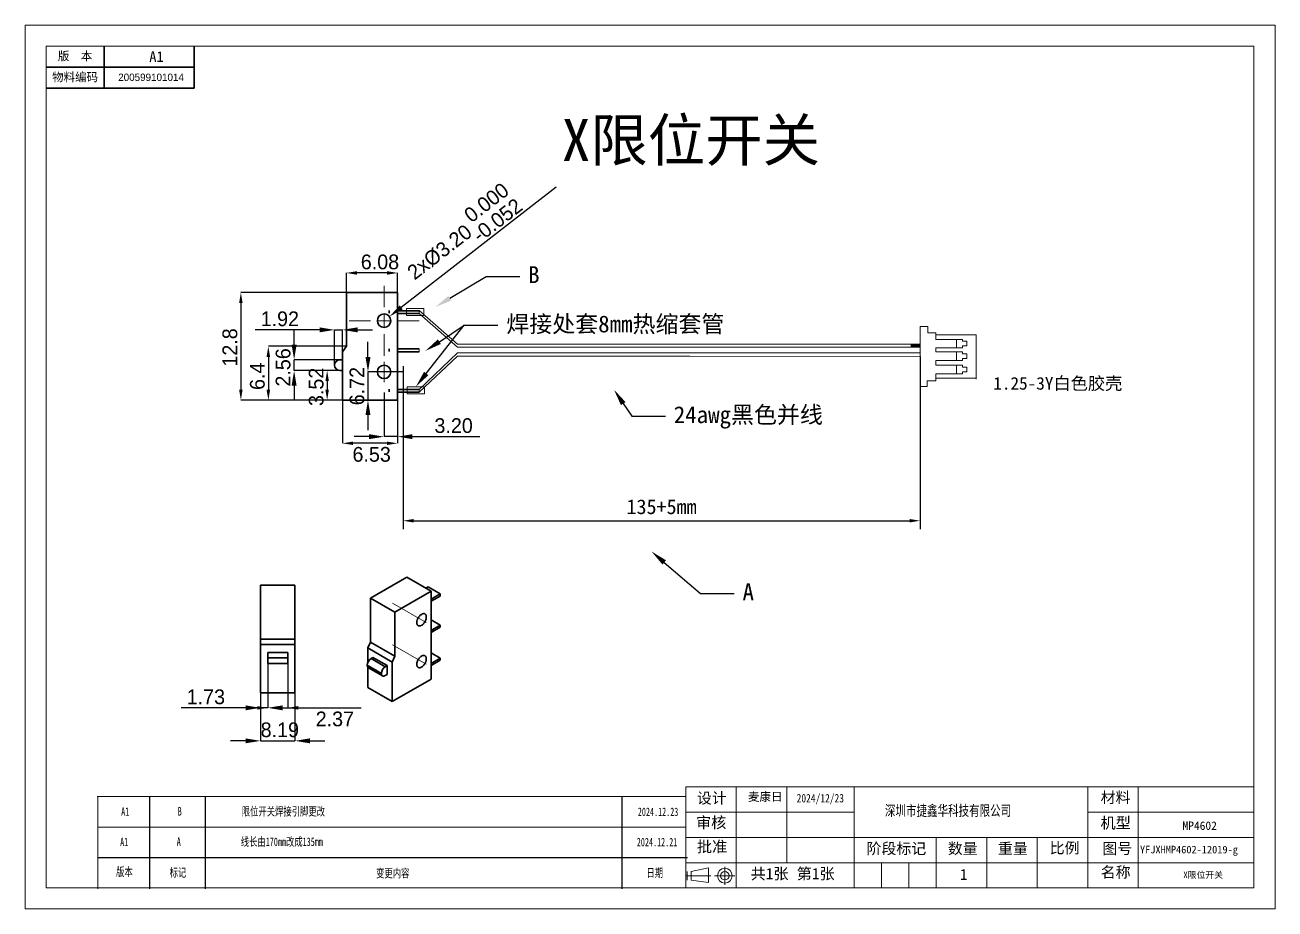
# Model space of a CAD drawing. Header units: millimetres. Extents: x -293 to 5666, y -3485 to 352.
# Drawn here: x 485.4 to 782.4, y -2424.7 to -2214.7 of the extents above; entities that cross this region are included whole.
import ezdxf
from ezdxf import colors
from ezdxf.entities.mleader import LeaderData, LeaderLine
from ezdxf.math import Vec2, Vec3

# ---------------------------------------------------------------- set-up
doc = ezdxf.new("R2010")
doc.units = ezdxf.units.MM
doc.header["$PDSIZE"] = -1
doc.linetypes.add('CENTERX2', pattern=[20.32, 12.7, -2.54, 2.54, -2.54])
doc.linetypes.add('点画线', pattern=[18, 12, -2, 2, -2])
doc.layers.get('0').update_dxf_attribs({"lineweight": 18})
for name, color, linetype, lineweight in [('FORMAT', 7, 'Continuous', 35), ('中心线层', 1, '点画线', 18), ('图框线', 1, 'Continuous', 30), ('地线', 2, 'Continuous', 18), ('尺寸线层', 3, 'Continuous', 18), ('更新', 10, 'Continuous', 18), ('标注层', 4, 'Continuous', 25), ('轮廓实线层', 7, 'Continuous', 35)]:
    doc.layers.add(name, color=color, linetype=linetype, lineweight=lineweight)
doc.styles.add('SLDTEXTSTYLE0', font='')
doc.styles.add('SLDTEXTSTYLE1', font='')
doc.styles.add('SLDTEXTSTYLE3', font='', dxfattribs={"width": 0.827647})
doc.styles.get("Standard").update_dxf_attribs({"font": ''})
doc.styles.get('SLDTEXTSTYLE0').set_extended_font_data('汉仪长仿宋体')
doc.styles.get('SLDTEXTSTYLE1').set_extended_font_data('汉仪长仿宋体')
doc.styles.get('SLDTEXTSTYLE3').set_extended_font_data('汉仪长仿宋体')
doc.styles.get('Standard').set_extended_font_data('FangSong')
doc.dimstyles.new('ISO-25', dxfattribs={"dimtxt": 2.5, "dimasz": 2.5, "dimexe": 1.25, "dimexo": 0.625, "dimtad": 1, "dimtxsty": 'Standard', "dimcen": 2.5, "dimdle": 5, "dimadec": 0, "dimazin": 0, "dimtfac": 1, "dimtmove": 0, "dimatfit": 3, "dimfxl": 1, "dimarcsym": 0})
doc.dimstyles.new('SLDDIMSTYLE1', dxfattribs={"dimtxt": 3.5, "dimasz": 2.5, "dimexe": 0, "dimexo": 0.0625, "dimgap": 0.875, "dimtad": 2, "dimlfac": 0.5, "dimrnd": 1e-09, "dimzin": 12, "dimdsep": 46, "dimtxsty": 'SLDTEXTSTYLE1', "dimsah": 1, "dimcen": 0.09, "dimadec": 0, "dimazin": 3, "dimtfac": 1, "dimtofl": 0, "dimtmove": 0, "dimatfit": 3, "dimfxl": 1, "dimfrac": 2, "dimtolj": 1, "dimtzin": 12, "dimarcsym": 0})
doc.dimstyles.new('SLDDIMSTYLE2', dxfattribs={"dimtxt": 3.5, "dimasz": 3.556, "dimexe": 0, "dimexo": 0.0625, "dimgap": 0.875, "dimtad": 1, "dimrnd": 1e-09, "dimzin": 4, "dimdsep": 46, "dimtxsty": 'SLDTEXTSTYLE0', "dimsah": 1, "dimcen": 0.09, "dimadec": 0, "dimazin": 1, "dimtfac": 1, "dimtmove": 0, "dimatfit": 0, "dimfxl": 1, "dimfrac": 2, "dimtolj": 1, "dimtzin": 12, "dimarcsym": 0})
doc.dimstyles.new('SLDDIMSTYLE3', dxfattribs={"dimtxt": 3.5, "dimasz": 3.556, "dimexe": 0, "dimexo": 0.0625, "dimgap": 0.875, "dimtad": 1, "dimrnd": 1e-09, "dimzin": 4, "dimdsep": 46, "dimtxsty": 'SLDTEXTSTYLE0', "dimsah": 1, "dimcen": 0.09, "dimadec": 0, "dimazin": 1, "dimtol": 1, "dimtm": 0.052, "dimtfac": 1, "dimtdec": 3, "dimtofl": 0, "dimtmove": 0, "dimatfit": 3, "dimfxl": 1, "dimfrac": 2, "dimtolj": 1, "dimtzin": 0, "dimarcsym": 0})

# ---------------------------------------------------------------- blocks, each defined once
blk = doc.blocks.new('*D1208')
at = {"layer": 'Defpoints', "color": 0, "transparency": 16777216}
for p in [(575.28, -2295.7), (698.11, -2293.45), (698.11, -2332.45)]:
    blk.add_point(p, dxfattribs=at)
at = {"layer": '更新', "color": 0, "lineweight": -2, "transparency": 16777216}
for p, q in [((575.28, -2295.7), (575.28, -2334.45)), ((698.11, -2293.45), (698.11, -2334.45)), ((577.78, -2332.45), (695.61, -2332.45))]:
    blk.add_line(p, q, dxfattribs=at)
at = {"layer": '更新', "color": 0, "transparency": 16777216}
for points in [[(577.78, -2332.04), (577.78, -2332.87), (575.28, -2332.45)], [(695.61, -2332.87), (695.61, -2332.04), (698.11, -2332.45)]]:
    blk.add_solid(points, dxfattribs=at)
at = {"layer": '更新', "color": 0, "transparency": 16777216, "insert": (636.69, -2329.16), "char_height": 3.5, "attachment_point": 5}
blk.add_mtext('\\A1;135+5mm', dxfattribs=at)
blk = doc.blocks.new('*D1209')
at = {"layer": 'Defpoints', "color": 0, "transparency": 16777216}
for p in [(541.4, -2373.38), (549.59, -2373.38), (549.59, -2384.74)]:
    blk.add_point(p, dxfattribs=at)
at = {"layer": 'FORMAT', "color": 0, "lineweight": -2, "transparency": 16777216}
for p, q in [((541.4, -2373.44), (541.4, -2384.74)), ((549.59, -2373.44), (549.59, -2384.74)), ((537.84, -2384.74), (534.28, -2384.74)), ((541.4, -2384.74), (549.59, -2384.74)), ((553.14, -2384.74), (556.7, -2384.74))]:
    blk.add_line(p, q, dxfattribs=at)
at = {"layer": 'FORMAT', "color": 0, "transparency": 16777216}
for points in [[(537.84, -2385.33), (537.84, -2384.15), (541.4, -2384.74)], [(553.14, -2384.15), (553.14, -2385.33), (549.59, -2384.74)]]:
    blk.add_solid(points, dxfattribs=at)
at = {"layer": 'FORMAT', "color": 0, "transparency": 16777216, "insert": (545.99, -2380.36), "char_height": 3.5, "attachment_point": 2, "style": 'SLDTEXTSTYLE0'}
blk.add_mtext('\\A1;8.19', dxfattribs=at)
blk = doc.blocks.new('*D1210')
at = {"layer": 'Defpoints', "color": 0, "transparency": 16777216}
for p in [(543.12, -2366.34), (547.86, -2366.34), (543.12, -2376.9)]:
    blk.add_point(p, dxfattribs=at)
at = {"layer": 'FORMAT', "color": 0, "lineweight": -2, "transparency": 16777216}
for p, q in [((543.12, -2366.4), (543.12, -2376.9)), ((547.86, -2366.4), (547.86, -2376.9)), ((540.62, -2376.9), (538.12, -2376.9)), ((550.36, -2376.9), (565.28, -2376.9))]:
    blk.add_line(p, q, dxfattribs=at)
at = {"layer": 'FORMAT', "color": 0, "transparency": 16777216}
for points in [[(540.62, -2377.32), (540.62, -2376.48), (543.12, -2376.9)], [(550.36, -2376.48), (550.36, -2377.32), (547.86, -2376.9)]]:
    blk.add_solid(points, dxfattribs=at)
at = {"layer": 'FORMAT', "color": 0, "transparency": 16777216, "insert": (559.07, -2377.78), "char_height": 3.5, "attachment_point": 2, "style": 'SLDTEXTSTYLE1'}
blk.add_mtext('\\A1;2.37', dxfattribs=at)
blk = doc.blocks.new('*D1211')
at = {"layer": 'Defpoints', "color": 0, "transparency": 16777216}
for p in [(543.12, -2366.34), (541.4, -2373.38), (541.4, -2376.9)]:
    blk.add_point(p, dxfattribs=at)
at = {"layer": 'FORMAT', "color": 0, "lineweight": -2, "transparency": 16777216}
for p, q in [((543.12, -2366.4), (543.12, -2376.9)), ((541.4, -2373.44), (541.4, -2376.9)), ((537.84, -2376.9), (522.53, -2376.9)), ((543.12, -2376.9), (541.4, -2376.9)), ((546.68, -2376.9), (550.24, -2376.9))]:
    blk.add_line(p, q, dxfattribs=at)
at = {"layer": 'FORMAT', "color": 0, "transparency": 16777216}
for points in [[(537.84, -2377.49), (537.84, -2376.31), (541.4, -2376.9)], [(546.68, -2376.31), (546.68, -2377.49), (543.12, -2376.9)]]:
    blk.add_solid(points, dxfattribs=at)
at = {"layer": 'FORMAT', "color": 0, "transparency": 16777216, "insert": (528.41, -2372.53), "char_height": 3.5, "attachment_point": 2, "style": 'SLDTEXTSTYLE0'}
blk.add_mtext('\\A1;1.73', dxfattribs=at)
blk = doc.blocks.new('*D1212')
at = {"layer": 'Defpoints', "color": 0, "transparency": 16777216}
for p in [(573.96, -2278.22), (536.73, -2303.82), (573.96, -2303.82)]:
    blk.add_point(p, dxfattribs=at)
at = {"layer": 'FORMAT', "color": 0, "lineweight": -2, "transparency": 16777216}
for p, q in [((573.89, -2278.22), (536.73, -2278.22)), ((536.73, -2280.72), (536.73, -2301.32)), ((573.89, -2303.82), (536.73, -2303.82))]:
    blk.add_line(p, q, dxfattribs=at)
at = {"layer": 'FORMAT', "color": 0, "transparency": 16777216}
for points in [[(537.15, -2280.72), (536.32, -2280.72), (536.73, -2278.22)], [(536.32, -2301.32), (537.15, -2301.32), (536.73, -2303.82)]]:
    blk.add_solid(points, dxfattribs=at)
at = {"layer": 'FORMAT', "color": 0, "transparency": 16777216, "insert": (532.36, -2291.29), "char_height": 3.5, "attachment_point": 2, "rotation": 90, "style": 'SLDTEXTSTYLE1'}
blk.add_mtext('\\A1;12.8', dxfattribs=at)
blk = doc.blocks.new('*D1213')
at = {"layer": 'Defpoints', "color": 0, "transparency": 16777216}
for p in [(575.56, -2297.1), (566.93, -2303.82), (573.96, -2303.82)]:
    blk.add_point(p, dxfattribs=at)
at = {"layer": 'FORMAT', "color": 0, "lineweight": -2, "transparency": 16777216}
for p, q in [((566.93, -2293.54), (566.93, -2289.98)), ((575.49, -2297.1), (566.93, -2297.1)), ((566.93, -2297.1), (566.93, -2303.82)), ((573.89, -2303.82), (566.93, -2303.82)), ((566.93, -2307.37), (566.93, -2310.93))]:
    blk.add_line(p, q, dxfattribs=at)
at = {"layer": 'FORMAT', "color": 0, "transparency": 16777216}
for points in [[(566.34, -2293.54), (567.53, -2293.54), (566.93, -2297.1)], [(567.53, -2307.37), (566.34, -2307.37), (566.93, -2303.82)]]:
    blk.add_solid(points, dxfattribs=at)
at = {"layer": 'FORMAT', "color": 0, "transparency": 16777216, "insert": (562.56, -2300.47), "char_height": 3.5, "attachment_point": 2, "rotation": 90, "style": 'SLDTEXTSTYLE0'}
blk.add_mtext('\\A1;6.72', dxfattribs=at)
blk = doc.blocks.new('*D1214')
at = {"layer": 'Defpoints', "color": 0, "transparency": 16777216}
for p in [(560.9, -2303.82), (573.96, -2303.82), (560.9, -2314.06)]:
    blk.add_point(p, dxfattribs=at)
at = {"layer": 'FORMAT', "color": 0, "lineweight": -2, "transparency": 16777216}
for p, q in [((560.9, -2303.88), (560.9, -2314.06)), ((573.96, -2303.88), (573.96, -2314.06)), ((571.46, -2314.06), (563.4, -2314.06))]:
    blk.add_line(p, q, dxfattribs=at)
at = {"layer": 'FORMAT', "color": 0, "transparency": 16777216}
for points in [[(563.4, -2313.64), (563.4, -2314.47), (560.9, -2314.06)], [(571.46, -2314.47), (571.46, -2313.64), (573.96, -2314.06)]]:
    blk.add_solid(points, dxfattribs=at)
at = {"layer": 'FORMAT', "color": 0, "transparency": 16777216, "insert": (567.81, -2314.93), "char_height": 3.5, "attachment_point": 2, "style": 'SLDTEXTSTYLE1'}
blk.add_mtext('\\A1;6.53', dxfattribs=at)
blk = doc.blocks.new('*D1215')
at = {"layer": 'Defpoints', "color": 0, "transparency": 16777216}
for p in [(570.76, -2301.9), (573.96, -2303.82), (570.76, -2312.48)]:
    blk.add_point(p, dxfattribs=at)
at = {"layer": 'FORMAT', "color": 0, "lineweight": -2, "transparency": 16777216}
for p, q in [((570.76, -2301.96), (570.76, -2312.48)), ((573.96, -2303.88), (573.96, -2312.48)), ((567.2, -2312.48), (563.64, -2312.48)), ((573.96, -2312.48), (570.76, -2312.48)), ((577.51, -2312.48), (593.49, -2312.48))]:
    blk.add_line(p, q, dxfattribs=at)
at = {"layer": 'FORMAT', "color": 0, "transparency": 16777216}
for points in [[(567.2, -2313.07), (567.2, -2311.89), (570.76, -2312.48)], [(577.51, -2311.89), (577.51, -2313.07), (573.96, -2312.48)]]:
    blk.add_solid(points, dxfattribs=at)
at = {"layer": 'FORMAT', "color": 0, "transparency": 16777216, "insert": (587.28, -2308.1), "char_height": 3.5, "attachment_point": 2, "style": 'SLDTEXTSTYLE0'}
blk.add_mtext('\\A1;3.20', dxfattribs=at)
blk = doc.blocks.new('*D1216')
at = {"layer": 'Defpoints', "color": 0, "transparency": 16777216}
for p in [(560.9, -2287.11), (560.9, -2292.3), (558.98, -2295.5)]:
    blk.add_point(p, dxfattribs=at)
at = {"layer": 'FORMAT', "color": 0, "lineweight": -2, "transparency": 16777216}
for p, q in [((555.42, -2287.11), (540.12, -2287.11)), ((558.98, -2295.43), (558.98, -2287.11)), ((558.98, -2287.11), (560.9, -2287.11)), ((560.9, -2292.23), (560.9, -2287.11)), ((564.46, -2287.11), (568.01, -2287.11))]:
    blk.add_line(p, q, dxfattribs=at)
at = {"layer": 'FORMAT', "color": 0, "transparency": 16777216}
for points in [[(555.42, -2287.7), (555.42, -2286.51), (558.98, -2287.11)], [(564.46, -2286.51), (564.46, -2287.7), (560.9, -2287.11)]]:
    blk.add_solid(points, dxfattribs=at)
at = {"layer": 'FORMAT', "color": 0, "transparency": 16777216, "insert": (545.99, -2282.73), "char_height": 3.5, "attachment_point": 2, "style": 'SLDTEXTSTYLE0'}
blk.add_mtext('\\A1;1.92', dxfattribs=at)
blk = doc.blocks.new('*D1217')
at = {"layer": 'Defpoints', "color": 0, "transparency": 16777216}
for p in [(561.8, -2273.59), (561.8, -2278.22), (573.96, -2278.22)]:
    blk.add_point(p, dxfattribs=at)
at = {"layer": 'FORMAT', "color": 0, "lineweight": -2, "transparency": 16777216}
for p, q in [((561.8, -2278.15), (561.8, -2273.59)), ((571.46, -2273.59), (564.3, -2273.59)), ((573.96, -2278.15), (573.96, -2273.59))]:
    blk.add_line(p, q, dxfattribs=at)
at = {"layer": 'FORMAT', "color": 0, "transparency": 16777216}
for points in [[(564.3, -2273.17), (564.3, -2274.01), (561.8, -2273.59)], [(571.46, -2274.01), (571.46, -2273.17), (573.96, -2273.59)]]:
    blk.add_solid(points, dxfattribs=at)
at = {"layer": 'FORMAT', "color": 0, "transparency": 16777216, "insert": (569.78, -2269.21), "char_height": 3.5, "attachment_point": 2, "style": 'SLDTEXTSTYLE1'}
blk.add_mtext('\\A1;6.08', dxfattribs=at)
blk = doc.blocks.new('*D1218')
at = {"layer": 'Defpoints', "color": 0, "transparency": 16777216}
for p in [(569.49, -2285.92), (572.02, -2283.95)]:
    blk.add_point(p, dxfattribs=at)
at = {"layer": 'FORMAT', "color": 0, "lineweight": -2, "transparency": 16777216}
for p, q in [((611.67, -2253.21), (574.83, -2281.78)), ((570.67, -2284.94), (570.85, -2284.94)), ((570.76, -2285.03), (570.76, -2284.85))]:
    blk.add_line(p, q, dxfattribs=at)
at = {"layer": 'FORMAT', "color": 0, "transparency": 16777216}
blk.add_solid([(574.47, -2281.31), (575.19, -2282.24), (572.02, -2283.95)], dxfattribs=at)
at = {"layer": 'FORMAT', "color": 0, "transparency": 16777216, "insert": (574.36, -2270.7), "char_height": 3.5, "attachment_point": 1, "rotation": 37.7936, "style": 'SLDTEXTSTYLE0'}
blk.add_mtext('\\A1;2x%%c3.20\\S 0.000^ -0.052;', dxfattribs=at)
blk = doc.blocks.new('*D1219')
at = {"layer": 'Defpoints', "color": 0, "transparency": 16777216}
for p in [(549.38, -2294.22), (560.26, -2294.22), (560.26, -2296.78)]:
    blk.add_point(p, dxfattribs=at)
at = {"layer": 'FORMAT', "color": 0, "lineweight": -2, "transparency": 16777216}
for p, q in [((549.38, -2290.66), (549.38, -2287.1)), ((560.2, -2294.22), (549.38, -2294.22)), ((549.38, -2296.78), (549.38, -2294.22)), ((560.2, -2296.78), (549.38, -2296.78)), ((549.38, -2300.33), (549.38, -2303.89))]:
    blk.add_line(p, q, dxfattribs=at)
at = {"layer": 'FORMAT', "color": 0, "transparency": 16777216}
for points in [[(548.79, -2290.66), (549.97, -2290.66), (549.38, -2294.22)], [(549.97, -2300.33), (548.79, -2300.33), (549.38, -2296.78)]]:
    blk.add_solid(points, dxfattribs=at)
at = {"layer": 'FORMAT', "color": 0, "transparency": 16777216, "insert": (545, -2296.03), "char_height": 3.5, "attachment_point": 2, "rotation": 90, "style": 'SLDTEXTSTYLE0'}
blk.add_mtext('\\A1;2.56', dxfattribs=at)
blk = doc.blocks.new('*D1220')
at = {"layer": 'Defpoints', "color": 0, "transparency": 16777216}
for p in [(560.26, -2296.78), (557.23, -2303.82), (560.9, -2303.82)]:
    blk.add_point(p, dxfattribs=at)
at = {"layer": 'FORMAT', "color": 0, "lineweight": -2, "transparency": 16777216}
for p, q in [((560.2, -2296.78), (557.23, -2296.78)), ((557.23, -2299.28), (557.23, -2301.32)), ((560.84, -2303.82), (557.23, -2303.82))]:
    blk.add_line(p, q, dxfattribs=at)
at = {"layer": 'FORMAT', "color": 0, "transparency": 16777216}
for points in [[(557.65, -2299.28), (556.82, -2299.28), (557.23, -2296.78)], [(556.82, -2301.32), (557.65, -2301.32), (557.23, -2303.82)]]:
    blk.add_solid(points, dxfattribs=at)
at = {"layer": 'FORMAT', "color": 0, "transparency": 16777216, "insert": (552.86, -2300.65), "char_height": 3.5, "attachment_point": 2, "rotation": 90, "style": 'SLDTEXTSTYLE1'}
blk.add_mtext('\\A1;3.52', dxfattribs=at)
blk = doc.blocks.new('*D1221')
at = {"layer": 'Defpoints', "color": 0, "transparency": 16777216}
for p in [(561.8, -2291.02), (543.26, -2303.82), (560.9, -2303.82)]:
    blk.add_point(p, dxfattribs=at)
at = {"layer": 'FORMAT', "color": 0, "lineweight": -2, "transparency": 16777216}
for p, q in [((561.73, -2291.02), (543.26, -2291.02)), ((543.26, -2293.52), (543.26, -2301.32)), ((560.84, -2303.82), (543.26, -2303.82))]:
    blk.add_line(p, q, dxfattribs=at)
at = {"layer": 'FORMAT', "color": 0, "transparency": 16777216}
for points in [[(543.68, -2293.52), (542.84, -2293.52), (543.26, -2291.02)], [(542.84, -2301.32), (543.68, -2301.32), (543.26, -2303.82)]]:
    blk.add_solid(points, dxfattribs=at)
at = {"layer": 'FORMAT', "color": 0, "transparency": 16777216, "insert": (538.89, -2298.13), "char_height": 3.5, "attachment_point": 2, "rotation": 90, "style": 'SLDTEXTSTYLE1'}
blk.add_mtext('\\A1;6.4', dxfattribs=at)
blk = doc.blocks.new('SW_CENTERMARKSYMBOL_0')
at = {"layer": '中心线层', "color": 0}
for p, q in [((0, 5), (0, 13)), ((-5, 0), (-13, 0)), ((0, 0), (-2.5, 0)), ((0, 0), (0, 2.5)), ((0, 0), (0, -2.5)), ((0, 0), (2.5, 0)), ((5, 0), (13, 0)), ((0, -5), (0, -13))]:
    blk.add_line(p, q, dxfattribs=at)
blk = doc.blocks.new('SW_CENTERMARKSYMBOL_1')
at = {"layer": '中心线层', "color": 0}
for p, q in [((-2.5, 0), (-3.75, 0)), ((0, 0), (-2.5, 0)), ((0, 2.5), (0, 3.75)), ((0, 0), (0, 2.5)), ((0, 0), (0, -2.5)), ((0, 0), (2.5, 0)), ((2.5, 0), (3.75, 0)), ((0, -2.5), (0, -3.75))]:
    blk.add_line(p, q, dxfattribs=at)

msp = doc.modelspace()

# ---------------------------------------------------------------- hatches: boundary and pattern name
at = {"lineweight": 15}
msp.add_hatch(color=256, dxfattribs=at).paths.add_polyline_path([(698.1483, -2291.2142), (698.1365, -2290.4806), (695.8709, -2290.4806), (695.8826, -2291.2142)])

# ---------------------------------------------------------------- linework, layer by layer
at = {"color": 7, "linetype": 'Continuous', "lineweight": 35}
for p, q in [((561.7969, -2291.0152), (561.7969, -2278.2152)), ((561.7969, -2278.2152), (573.9569, -2278.2152)), ((573.9569, -2278.2152), (573.9569, -2303.8152)), ((571.9488, -2282.4972), (571.9488, -2283.1372)), ((579.0769, -2282.5672), (573.9569, -2282.5672)), ((579.0769, -2283.2072), (573.9569, -2283.2072)), ((560.9009, -2292.2952), (561.7969, -2291.0152)), ((560.9009, -2303.8152), (560.9009, -2292.2952)), ((571.9488, -2291.5852), (571.9488, -2292.2252)), ((579.0769, -2291.6552), (573.9569, -2291.6552)), ((579.0769, -2292.2952), (573.9569, -2292.2952)), ((560.2609, -2294.2152), (560.9009, -2294.2152)), ((560.2609, -2296.7752), (560.9009, -2296.7752)), ((571.9488, -2301.1852), (571.9488, -2301.8252)), ((579.0769, -2301.2552), (573.9569, -2301.2552)), ((573.9569, -2303.8152), (560.9009, -2303.8152)), ((579.0769, -2301.8952), (573.9569, -2301.8952)), ((567.5313, -2350.8114), (576.1298, -2345.8477)), ((576.1298, -2345.8477), (581.9224, -2349.1917)), ((541.3966, -2347.7755), (549.5886, -2347.7755)), ((541.3966, -2360.5755), (541.3966, -2347.7755)), ((549.5886, -2360.5755), (549.5886, -2347.7755)), ((573.324, -2354.1554), (581.9224, -2349.1917)), ((581.1983, -2348.1472), (580.6557, -2348.4605)), ((581.1983, -2348.1472), (584.0946, -2349.8192)), ((581.9224, -2349.1917), (581.9224, -2370.0951)), ((567.5313, -2361.2631), (567.5313, -2350.8114)), ((567.5313, -2350.8114), (573.324, -2354.1554)), ((584.0946, -2349.8192), (581.9224, -2351.0732)), ((584.0946, -2350.3418), (581.9224, -2351.5958)), ((584.0946, -2349.8192), (584.0946, -2350.3418)), ((573.324, -2364.6071), (573.324, -2354.1554)), ((581.9224, -2355.986), (584.0946, -2357.24)), ((584.0946, -2357.24), (581.9224, -2358.494)), ((584.0946, -2357.7626), (581.9224, -2359.0166)), ((584.0946, -2357.24), (584.0946, -2357.7626)), ((541.3966, -2361.8555), (541.3966, -2360.5755)), ((541.3966, -2360.5755), (549.5886, -2360.5755)), ((549.5886, -2361.8555), (549.5886, -2360.5755)), ((541.3966, -2361.8555), (549.5886, -2361.8555)), ((541.3966, -2373.3755), (541.3966, -2361.8555)), ((543.1246, -2365.0555), (543.1246, -2363.7755)), ((543.1246, -2363.7755), (547.8606, -2363.7755)), ((547.8606, -2363.7755), (547.8606, -2365.0555)), ((549.5886, -2373.3755), (549.5886, -2361.8555)), ((566.8978, -2362.6741), (567.5313, -2361.2631)), ((566.8978, -2362.6741), (572.6904, -2366.0181)), ((566.8978, -2366.1472), (566.8978, -2362.6741)), ((567.5313, -2361.2631), (573.324, -2364.6071)), ((581.9224, -2363.8248), (584.0946, -2365.0788)), ((543.1246, -2365.0555), (547.8606, -2365.0555)), ((543.1246, -2366.3355), (543.1246, -2365.0555)), ((547.8606, -2366.3355), (543.1246, -2366.3355)), ((547.8606, -2365.0555), (547.8606, -2366.3355)), ((566.762, -2366.7761), (570.1109, -2368.7094)), ((567.6671, -2365.2084), (568.1197, -2364.9472)), ((567.6671, -2365.2084), (571.016, -2367.1417)), ((571.4685, -2366.8805), (568.1197, -2364.9472)), ((571.016, -2367.1417), (571.4685, -2366.8805)), ((571.4685, -2368.9708), (571.4685, -2366.8805)), ((572.6904, -2366.0181), (573.324, -2364.6071)), ((572.6904, -2375.4246), (572.6904, -2366.0181)), ((584.0946, -2365.0788), (581.9224, -2366.3328)), ((584.0946, -2365.6013), (581.9224, -2366.8553)), ((584.0946, -2365.0788), (584.0946, -2365.6013)), ((566.8978, -2372.0806), (566.8978, -2367.2483)), ((567.0272, -2367.3622), (570.376, -2369.2954)), ((571.016, -2369.232), (571.4685, -2368.9708)), ((566.8978, -2372.0806), (572.6904, -2375.4246)), ((581.9224, -2370.0951), (572.6904, -2375.4246)), ((541.3966, -2373.3755), (549.5886, -2373.3755))]:
    msp.add_line(p, q, dxfattribs=at)
for p, q in [((698.1577, -2286.3425), (699.925, -2286.3425)), ((698.1577, -2286.3425), (698.1577, -2297.365)), ((699.925, -2286.3425), (699.925, -2287.7849)), ((699.925, -2287.7849), (701.8299, -2287.7849)), ((701.8299, -2289.3665), (701.8299, -2287.7849)), ((701.8299, -2288.3248), (711.4176, -2288.3248)), ((701.8299, -2289.3665), (708.1691, -2289.3665)), ((706.7551, -2289.3665), (706.7551, -2291.3852)), ((708.1691, -2289.3665), (708.1691, -2289.8324)), ((708.1691, -2289.8324), (709.2102, -2289.8324)), ((709.2102, -2289.8324), (709.2102, -2290.9194)), ((701.8299, -2292.331), (701.8299, -2291.3852)), ((701.8299, -2291.3852), (708.1691, -2291.3852)), ((701.8299, -2292.331), (708.1691, -2292.331)), ((706.7551, -2292.331), (706.7551, -2294.3497)), ((708.1691, -2291.3852), (708.1691, -2290.9194)), ((708.1691, -2290.9194), (709.2102, -2290.9194)), ((708.1691, -2292.331), (708.1691, -2292.7968)), ((708.1691, -2292.7968), (709.2102, -2292.7968)), ((709.2102, -2292.7968), (709.2102, -2293.8838)), ((701.8249, -2295.5156), (708.1641, -2295.5156)), ((701.8299, -2295.5156), (701.8299, -2294.3497)), ((701.8299, -2294.3497), (708.1691, -2294.3497)), ((701.8299, -2295.3827), (701.8299, -2295.5156)), ((706.7501, -2295.5156), (706.7501, -2297.5344)), ((708.1641, -2295.5156), (708.1641, -2295.9815)), ((708.1691, -2294.3497), (708.1691, -2293.8838)), ((708.1691, -2293.8838), (709.2102, -2293.8838)), ((701.8249, -2297.5344), (708.1641, -2297.5344)), ((701.8299, -2298.5543), (711.4176, -2298.5543)), ((708.1641, -2295.9815), (709.2052, -2295.9815)), ((708.1641, -2297.5344), (708.1641, -2297.0685)), ((708.1641, -2297.0685), (709.2052, -2297.0685)), ((502.6249, -2397.9701), (642.3809, -2397.9701)), ((502.7251, -2397.9701), (502.7251, -2419.8895)), ((502.7251, -2405.266), (642.4811, -2405.266)), ((502.7251, -2412.5509), (642.4353, -2412.5509))]:
    msp.add_line(p, q)
at = {"lineweight": 0}
msp.add_line((698.1577, -2288.904), (698.1577, -2297.2026), dxfattribs=at)
at = {"lineweight": -3}
for p, q in [((515.1143, -2419.8895), (515.1143, -2397.9701)), ((528.2831, -2397.9701), (528.2831, -2419.8895)), ((627.2115, -2397.9701), (627.2115, -2419.8895))]:
    msp.add_line(p, q, dxfattribs=at)
at = {"lineweight": -2}
msp.add_line((642.8828, -2412.5509), (502.7251, -2412.5509), dxfattribs=at)
for points in [[(711.4176, -2288.3248), (711.4176, -2298.7955)], [(701.8249, -2297.5344), (701.8249, -2299.2135)], [(709.2052, -2295.9815), (709.2052, -2297.0685)], [(698.1577, -2300.5849), (699.8121, -2300.5849), (699.8121, -2299.2135)], [(701.8249, -2299.2135), (699.8121, -2299.2135)]]:
    msp.add_lwpolyline(points)
at = {"color": 7, "linetype": 'Continuous', "lineweight": 35, "flags": 128}
for points in [[(579.6596, -2357.2915), (579.7543, -2357.2323), (579.8483, -2357.1643), (579.941, -2357.0881), (580.0317, -2357.0041), (580.1198, -2356.9129), (580.2047, -2356.8153), (580.2857, -2356.7118), (580.3624, -2356.6033), (580.4341, -2356.4903), (580.5004, -2356.3739), (580.5608, -2356.2547), (580.6149, -2356.1337), (580.6623, -2356.0115), (580.7026, -2355.8893), (580.7356, -2355.7676), (580.7611, -2355.6475), (580.7789, -2355.5298), (580.7888, -2355.4153), (580.7908, -2355.3047), (580.7848, -2355.199), (580.771, -2355.0987), (580.7493, -2355.0047), (580.7201, -2354.9175), (580.6833, -2354.8378), (580.6394, -2354.7662), (580.5887, -2354.7031), (580.5314, -2354.6491), (580.468, -2354.6043), (580.3989, -2354.5693), (580.3246, -2354.5442), (580.2457, -2354.5292), (580.1627, -2354.5245), (580.0761, -2354.5299), (579.9866, -2354.5456), (579.8949, -2354.5714), (579.8014, -2354.607), (579.707, -2354.6524), (579.6123, -2354.7071), (579.5178, -2354.7708), (579.4244, -2354.8429), (579.3326, -2354.9231), (579.2432, -2355.0108), (579.1566, -2355.1053), (579.0736, -2355.2059), (578.9946, -2355.312), (578.9204, -2355.4228), (578.8513, -2355.5376), (578.7879, -2355.6555), (578.7306, -2355.7758), (578.6798, -2355.8975), (578.6359, -2356.0198), (578.5992, -2356.1418), (578.5699, -2356.2628), (578.5483, -2356.3818), (578.5345, -2356.4981), (578.5285, -2356.6107), (578.5305, -2356.7189), (578.5404, -2356.822), (578.5582, -2356.9193), (578.5836, -2357.01), (578.6167, -2357.0934), (578.657, -2357.1692), (578.7044, -2357.2366), (578.7585, -2357.2952), (578.8189, -2357.3446), (578.8852, -2357.3845), (578.9569, -2357.4146), (579.0336, -2357.4347), (579.1146, -2357.4446), (579.1995, -2357.4442), (579.2876, -2357.4337), (579.3783, -2357.4129), (579.471, -2357.3822), (579.565, -2357.3416), (579.6596, -2357.2915)], [(579.6596, -2367.2207), (579.7543, -2367.1614), (579.8483, -2367.0935), (579.941, -2367.0172), (580.0317, -2366.9332), (580.1198, -2366.8421), (580.2047, -2366.7444), (580.2857, -2366.641), (580.3624, -2366.5324), (580.4341, -2366.4195), (580.5004, -2366.303), (580.5608, -2366.1839), (580.6149, -2366.0628), (580.6623, -2365.9407), (580.7026, -2365.8184), (580.7356, -2365.6968), (580.7611, -2365.5767), (580.7789, -2365.4589), (580.7888, -2365.3444), (580.7908, -2365.2339), (580.7848, -2365.1281), (580.771, -2365.0278), (580.7493, -2364.9338), (580.7201, -2364.8466), (580.6833, -2364.767), (580.6394, -2364.6953), (580.5887, -2364.6323), (580.5314, -2364.5782), (580.468, -2364.5335), (580.3989, -2364.4985), (580.3246, -2364.4734), (580.2457, -2364.4584), (580.1627, -2364.4536), (580.0761, -2364.4591), (579.9866, -2364.4747), (579.8949, -2364.5005), (579.8014, -2364.5362), (579.707, -2364.5815), (579.6123, -2364.6362), (579.5178, -2364.6999), (579.4244, -2364.7721), (579.3326, -2364.8523), (579.2432, -2364.9399), (579.1566, -2365.0344), (579.0736, -2365.135), (578.9946, -2365.2412), (578.9204, -2365.352), (578.8513, -2365.4668), (578.7879, -2365.5847), (578.7306, -2365.7049), (578.6798, -2365.8266), (578.6359, -2365.9489), (578.5992, -2366.071), (578.5699, -2366.1919), (578.5483, -2366.311), (578.5345, -2366.4272), (578.5285, -2366.5398), (578.5305, -2366.6481), (578.5404, -2366.7512), (578.5582, -2366.8484), (578.5836, -2366.9391), (578.6167, -2367.0226), (578.657, -2367.0983), (578.7044, -2367.1657), (578.7585, -2367.2243), (578.8189, -2367.2738), (578.8852, -2367.3137), (578.9569, -2367.3438), (579.0336, -2367.3638), (579.1146, -2367.3737), (579.1995, -2367.3734), (579.2876, -2367.3628), (579.3783, -2367.3421), (579.471, -2367.3113), (579.565, -2367.2707), (579.6596, -2367.2207)]]:
    msp.add_lwpolyline(points, dxfattribs=at)
at = {"color": 7, "linetype": 'Continuous', "lineweight": 35}
for centre in [(570.7569, -2284.9352), (570.7569, -2297.0952)]:
    msp.add_circle(centre, 1.6, dxfattribs=at)
for centre, radius, start, end in [((560.2609, -2295.4952), 1.28, 90, 180), ((560.2609, -2295.4952), 1.28, 180, 270), ((567.3954, -2366.8426), 0.6369, 174.012351, 234.675468), ((568.7271, -2366.8655), 1.9671, 122.605478, 177.394522), ((570.6626, -2368.7989), 0.559, 170.785963, 309.203285), ((572.0759, -2368.7988), 1.9671, 122.605478, 177.394522)]:
    msp.add_arc(centre, radius, start, end, dxfattribs=at)
at = {"layer": 'Defpoints', "lineweight": 13}
msp.add_lwpolyline([(782.4409, -2424.6874), (782.4409, -2214.6874), (485.4409, -2214.6874), (485.4409, -2424.6874)], close=True, dxfattribs=at)
at = {"layer": 'FORMAT', "linetype": 'CENTERX2', "lineweight": 18}
for p, q in [((572.7585, -2352.0011), (580.7682, -2356.625)), ((572.7585, -2361.9303), (580.7682, -2366.5542))]:
    msp.add_line(p, q, dxfattribs=at)
at = {"layer": 'FORMAT', "lineweight": 13}
for p, q in [((642.44, -2395.6874), (737.94, -2395.6874)), ((642.44, -2395.6874), (642.44, -2419.6874)), ((654.44, -2395.6874), (654.44, -2419.6874)), ((666.44, -2395.6874), (666.44, -2413.6874)), ((682.44, -2395.6874), (682.44, -2419.6874)), ((737.94, -2395.6874), (737.94, -2419.6874)), ((737.94, -2395.6874), (777.44, -2395.6874)), ((749.94, -2395.6874), (749.94, -2419.6874)), ((682.44, -2401.6874), (642.44, -2401.6874)), ((737.94, -2401.6874), (777.44, -2401.6874)), ((642.44, -2407.6874), (777.44, -2407.6874)), ((701.94, -2419.6874), (701.94, -2407.6874)), ((713.94, -2407.6874), (713.94, -2419.6874)), ((725.94, -2407.6874), (725.94, -2419.6874)), ((682.44, -2413.6874), (642.44, -2413.6874)), ((777.44, -2413.6874), (682.44, -2413.6874)), ((688.94, -2419.6874), (688.94, -2413.6874)), ((695.44, -2413.6874), (695.44, -2419.6874)), ((648.3864, -2416.7912), (642.3817, -2416.7912)), ((642.786, -2415.7974), (642.786, -2417.8275)), ((643.7201, -2415.7974), (647.8261, -2414.9126)), ((643.7201, -2415.7974), (643.7201, -2417.8275)), ((647.8261, -2414.9126), (647.8261, -2418.4092)), ((654.1171, -2416.7848), (649.2847, -2416.7848)), ((651.7201, -2414.6906), (651.7201, -2418.9628)), ((647.8261, -2418.4092), (643.7201, -2417.8275))]:
    msp.add_line(p, q, dxfattribs=at)
for radius in [1.75, 1]:
    msp.add_circle((651.7201, -2416.7912), radius, dxfattribs=at)
at = {"layer": '图框线', "color": 0, "lineweight": 13}
for p, q in [((490.4409, -2219.6874), (777.4299, -2219.6874)), ((490.4409, -2419.6874), (490.4409, -2219.6874))]:
    msp.add_line(p, q, dxfattribs=at)
at = {"layer": '图框线', "color": 0, "linetype": 'ByBlock', "lineweight": 13}
for p in [(777.4299, -2219.6874), (490.4409, -2419.6874)]:
    msp.add_line(p, (777.44, -2419.6874), dxfattribs=at)
at = {"layer": '地线', "color": 0, "lineweight": 13}
for p, q in [((588.2312, -2290.4706), (643.5373, -2290.4757)), ((588.2312, -2291.2142), (643.4252, -2291.2111)), ((588.2312, -2292.5773), (643.7515, -2292.5773)), ((643.4252, -2291.2111), (698.1577, -2291.208)), ((643.5373, -2290.4757), (698.1577, -2290.4807)), ((643.7515, -2292.5773), (698.1055, -2292.5773)), ((588.2312, -2293.3391), (643.422, -2293.3953)), ((643.422, -2293.3953), (698.1055, -2293.451))]:
    msp.add_line(p, q, dxfattribs=at)
at = {"layer": '更新', "color": 0}
for p, q in [((588.2312, -2290.4706), (579.0769, -2282.5478)), ((579.0769, -2282.5672), (579.0769, -2283.2072)), ((588.2312, -2291.2142), (579.0769, -2283.1878)), ((579.0769, -2292.2952), (579.0769, -2291.6552)), ((588.2312, -2292.5773), (579.0769, -2301.2552)), ((588.2312, -2293.3391), (579.0769, -2301.8952)), ((579.0769, -2301.8952), (579.0769, -2301.2552)), ((575.0344, -2303.1709), (575.0344, -2303.1716))]:
    msp.add_line(p, q, dxfattribs=at)
for points in [[(576.0762, -2282.0365), (580.2369, -2282.0365), (580.2369, -2283.7144), (576.0762, -2283.7144)], [(576.2149, -2300.6184), (580.3756, -2300.6184), (580.3756, -2302.2963), (576.2149, -2302.2963)]]:
    msp.add_lwpolyline(points, close=True, dxfattribs=at)
at = {"layer": '轮廓实线层'}
for p, q in [((504.2409, -2219.6874), (504.2409, -2229.6874)), ((525.6633, -2219.6874), (525.6633, -2229.6874)), ((490.4409, -2224.6874), (525.6633, -2224.6874)), ((490.4409, -2229.6874), (525.6633, -2229.6874))]:
    msp.add_line(p, q, dxfattribs=at)

# ---------------------------------------------------------------- block references
at = {"layer": 'FORMAT', "xscale": 0.6400000000000001, "yscale": 0.6400000000000001, "zscale": 0.6400000000000001}
for name, p in [('SW_CENTERMARKSYMBOL_0', (570.7569, -2284.9352)), ('SW_CENTERMARKSYMBOL_1', (570.7569, -2297.0952))]:
    msp.add_blockref(name, p, dxfattribs=at)

# ---------------------------------------------------------------- texts
for s, width, gutter_width, insert, char_height, attachment_point in [('{\\fSimSun|b0|i0|c134|p2;版  本}', 13.8, 12.5, (497.3409, -2222.1874), 2, 5), ('A1', 13.8, 12.5, (516.6764, -2222.1874), 2.5, 5), ('{\\fSimSun|b0|i0|c134|p2;物料编码}', 13.8, 12.5, (497.3409, -2227.1874), 2, 5), ('\\pxqc;1', 10, 17.5, (703.4704, -2415.1798), 2.6, 1)]:
    msp.add_mtext_dynamic_manual_height_columns(s, width=width, gutter_width=gutter_width, heights=[0], dxfattribs=dict(insert=insert, char_height=char_height, attachment_point=attachment_point))
at = {"color": 7, "linetype": 'Continuous', "lineweight": 35, "insert": (515.3954, -2226.2306), "char_height": 1.75, "width": 7.344298, "attachment_point": 2, "style": 'SLDTEXTSTYLE1'}
msp.add_mtext('200599101014', dxfattribs=at)
at = {"char_height": 2, "attachment_point": 1, "style": 'SLDTEXTSTYLE0'}
for s, insert in [('{\\fFangSong|b0|i0|c134|p49;\\W0.707;A1}', (508.2877, -2400.5399)), ('{\\fFangSong|b0|i0|c134|p49;\\W0.707;B}', (521.7292, -2400.4904)), ('{\\fFangSong|b0|i0|c134|p49;\\W0.707;限位开关焊接引脚更改}', (536.9408, -2400.5117)), ('{\\fFangSong|b0|i0|c134|p49;\\W0.707;2024.12.23}', (631.0483, -2400.6023)), ('{\\fFangSong|b0|i0|c134|p49;\\W0.707;A1}', (508.0487, -2407.7401)), ('{\\fFangSong|b0|i0|c134|p49;\\W0.707;A}', (521.4903, -2407.6906)), ('{\\fFangSong|b0|i0|c134|p49;\\W0.707;线长由170mm改成135mm}', (536.7019, -2407.7119)), ('{\\fFangSong|b0|i0|c134|p49;\\W0.707;2024.12.21}', (630.8093, -2407.8025)), ('{\\fFangSong|b0|i0|c134|p49;\\W0.707;版本}', (507.0698, -2414.8546)), ('{\\fFangSong|b0|i0|c134|p49;\\W0.707;标记}', (519.8164, -2415.0273)), ('{\\fFangSong|b0|i0|c134|p49;\\W0.707;变更内容}', (568.8606, -2415.1997)), ('{\\fFangSong|b0|i0|c134|p49;\\W0.707;日期}', (633.0909, -2415.0984))]:
    msp.add_mtext(s, dxfattribs=dict(at, insert=insert))
at = {"attachment_point": 1}
for s, insert, char_height, width in [('\\C3;MP4602', (760.4717, -2403.8988), 2, 9.831857), ('{\\C3;YFJXHMP4602-12019-g}', (750.3589, -2409.6642), 1.8, 9.737229)]:
    msp.add_mtext(s, dxfattribs=dict(at, insert=insert, char_height=char_height, width=width))
at = {"layer": 'FORMAT', "attachment_point": 1}
for s, insert, char_height in [('设计', (645.083, -2397.0406), 2.6), ('材料', (741.0139, -2396.8901), 2.6), ('批准', (645.083, -2408.5507), 2.64583), ('阶段标记', (685.3839, -2409.0195), 2.6), ('数量', (704.7, -2409.0195), 2.6), ('重量', (716.6141, -2409.0195), 2.6), ('比例', (728.9125, -2408.8834), 2.6), ('名称', (741.0359, -2414.6395), 2.6), ('共1张', (657.8504, -2414.9737), 2.6458)]:
    msp.add_mtext(s, dxfattribs=dict(at, insert=insert, char_height=char_height))
at = {"layer": 'FORMAT', "insert": (668.779, -2397.3644), "char_height": 2, "attachment_point": 1, "style": 'SLDTEXTSTYLE3'}
msp.add_mtext('{\\fSimSun|b0|i0|c134|p2;2024/12/23}', dxfattribs=at)
at = {"layer": 'FORMAT', "attachment_point": 1}
for s, insert, char_height, width in [('{\\fHYSWLongFangSong|b0|i0|c134|p2;深圳市捷鑫华科技有限公司}', (689.7625, -2400.0583), 2.5, 50.284277), ('审核', (644.8721, -2402.815), 2.64583, 8.130821), ('机型', (740.977, -2402.914), 2.64583, 8.073706), ('图号', (741.4188, -2409.0195), 2.6, 8.743768), ('第1张', (668.802, -2414.9737), 2.6458, 10.845055)]:
    msp.add_mtext(s, dxfattribs=dict(at, insert=insert, char_height=char_height, width=width))
at = {"layer": '地线', "color": 0, "lineweight": 13, "attachment_point": 1}
for s, width, insert, char_height in [('麦康日', 8.54412, (657.2301, -2397.0342), 2), ('X限位开关', 35.79398, (760.6709, -2415.8522), 1.5)]:
    msp.add_mtext_dynamic_manual_height_columns(s, width=width, gutter_width=25, heights=[0], dxfattribs=dict(at, insert=insert, char_height=char_height))
at = {"layer": '标注层', "color": 0, "insert": (715.508, -2298.3162), "char_height": 3, "width": 35.391369, "attachment_point": 1}
msp.add_mtext('1.25-3Y白色胶壳', dxfattribs=at)

# ---------------------------------------------------------------- dimensions: what is measured, and where the dimension line sits
at = {"layer": 'FORMAT'}
for base, p1, p2, dimstyle, picture, middle in [((561.7969, -2273.5896), (573.9569, -2278.2152), (561.7969, -2278.2152), 'SLDDIMSTYLE1', '*D1217', (569.7803, -2273.5896)), ((560.9009, -2287.1059), (558.9809, -2295.4952), (560.9009, -2292.2952), 'SLDDIMSTYLE2', '*D1216', (545.9939, -2287.1059)), ((560.9009, -2314.0552), (573.9569, -2303.8152), (560.9009, -2303.8152), 'SLDDIMSTYLE1', '*D1214', (567.81, -2314.0552)), ((570.7569, -2312.4784), (573.9569, -2303.8152), (570.7569, -2301.8952), 'SLDDIMSTYLE2', '*D1215', (587.2773, -2312.4784)), ((541.3966, -2376.9014), (543.1246, -2366.3355), (541.3966, -2373.3755), 'SLDDIMSTYLE2', '*D1211', (528.4096, -2376.9014)), ((543.1246, -2376.9014), (547.8606, -2366.3355), (543.1246, -2366.3355), 'SLDDIMSTYLE1', '*D1210', (559.0689, -2376.9014)), ((549.5886, -2384.7399), (541.3966, -2373.3755), (549.5886, -2373.3755), 'SLDDIMSTYLE2', '*D1209', (545.9865, -2384.7399))]:
    dim = msp.add_linear_dim(base=base, p1=p1, p2=p2, dimstyle=dimstyle, dxfattribs=at)
    dim.commit()
    dim.dimension.update_dxf_attribs({"geometry": picture, "text_midpoint": middle, "dimtype": 160})
for base, p1, p2, dimstyle, picture, middle in [((536.7339, -2303.8152), (573.9569, -2278.2152), (573.9569, -2303.8152), 'SLDDIMSTYLE1', '*D1212', (536.7339, -2291.2857)), ((549.3779, -2294.2152), (560.2609, -2296.7752), (560.2609, -2294.2152), 'SLDDIMSTYLE2', '*D1219', (549.3779, -2296.0273)), ((543.2613, -2303.8152), (561.7969, -2291.0152), (560.9009, -2303.8152), 'SLDDIMSTYLE1', '*D1221', (543.2613, -2298.1287)), ((566.9336, -2303.8152), (575.5569, -2297.0952), (573.9569, -2303.8152), 'SLDDIMSTYLE2', '*D1213', (566.9336, -2300.4683)), ((557.2321, -2303.8152), (560.2609, -2296.7752), (560.9009, -2303.8152), 'SLDDIMSTYLE1', '*D1220', (557.2321, -2300.6499))]:
    dim = msp.add_linear_dim(base=base, p1=p1, p2=p2, angle=90, dimstyle=dimstyle, dxfattribs=at)
    dim.commit()
    dim.dimension.update_dxf_attribs({"geometry": picture, "text_midpoint": middle, "dimtype": 160})
at = {"layer": '更新', "color": 0}
dim = msp.add_linear_dim(base=(698.1055, -2332.4542), p1=(575.2844, -2295.6968), p2=(698.1055, -2293.451), text='135+5mm', dimstyle='ISO-25', override={"dimtxt": 3.5, "dimexe": 2, "dimexo": 0, "dimgap": 1.524, "dimtih": 1, "dimtoh": 1, "dimzin": 0, "dimtxsty": 'Standard', "dimadec": 2, "dimtolj": 1}, dxfattribs=at)
dim.commit()
dim.dimension.update_dxf_attribs({"geometry": '*D1208', "text_midpoint": (636.6949, -2329.1602)})

# ---------------------------------------------------------------- leaders
ml = msp.add_multileader_mtext('Standard')
ml.set_content('{\\fSimSun|b0|i0|c134|p2;24awg黑色并线}', color=256)
ml.set_leader_properties()
ml.build(insert=Vec2(0, 0))
ctx = ml.context
ctx.base_point, ctx.plane_origin = Vec3(637.5873, -2307.6407), Vec3(625.3767, -2301.3043)
notes = []
notes.append((ctx, [(0, (1, 1, 0), (629.5873, -2307.6407), (1, 0), 8, [(0, [(625.3767, -2301.3043)], 0, [])])]))
ctx.mtext.insert, ctx.mtext.flow_direction = Vec3(639.5873, -2305.2608), 5
at = {"layer": '更新'}
ml = msp.add_multileader_mtext('Standard', dxfattribs=at)
ml.set_content('B', color=256)
ml.set_leader_properties()
ml.build(insert=Vec2(0, 0))
ml.multileader.update_dxf_attribs({"text_right_attachment_type": 6})
ctx = ml.context
ctx.base_point, ctx.plane_origin = Vec3(602.9811, -2274.4131), Vec3(582.9352, -2281.6846)
ctx.right_attachment = 6
notes.append((ctx, [(0, (1, 1, 0), (594.9811, -2274.4131), (1, 0), 8, [(0, [(582.9352, -2281.6846)], 256, [])])]))
ctx.mtext.insert = Vec3(604.9811, -2272.0017)
at = {"layer": '更新', "color": 0}
ml = msp.add_multileader_mtext('Standard', dxfattribs=at)
ml.set_content('焊接处套8mm热缩套管')
ml.set_leader_properties()
ml.build(insert=Vec2(0, 0))
ml.multileader.update_dxf_attribs({"text_right_attachment_type": 6})
ctx = ml.context
ctx.base_point, ctx.plane_origin = Vec3(597.8031, -2286.0324), Vec3(580.5565, -2292.1218)
ctx.right_attachment = 6
notes.append((ctx, [(0, (1, 1, 0), (589.8031, -2286.0324), (1, 0), 8, [(0, [(580.5565, -2292.1218)], 256, [])])]))
ctx.mtext.insert = Vec3(599.8031, -2283.701)
ml = msp.add_multileader_mtext('Standard', dxfattribs=at)
ml.set_content('')
ml.set_leader_properties()
ml.build(insert=Vec2(0, 0))
ml.multileader.update_dxf_attribs({"text_right_attachment_type": 6})
ctx = ml.context
ctx.base_point, ctx.plane_origin = Vec3(597.8031, -2286.0324), Vec3(578.2952, -2300.6184)
ctx.right_attachment = 6
notes.append((ctx, [(0, (1, 1, 0), (589.8031, -2286.0324), (1, 0), 8, [(0, [(578.2952, -2300.6184)], 256, [])])]))
ctx.mtext.insert = Vec3(599.8031, -2284.0324)
at = {"layer": '更新'}
ml = msp.add_multileader_mtext('Standard', dxfattribs=at)
ml.set_content('A', color=256)
ml.set_leader_properties()
ml.build(insert=Vec2(0, 0))
ml.multileader.update_dxf_attribs({"text_right_attachment_type": 6})
ctx = ml.context
ctx.base_point, ctx.plane_origin = Vec3(653.9304, -2349.7596), Vec3(634.2902, -2339.7466)
ctx.right_attachment = 6
notes.append((ctx, [(0, (1, 1, 0), (645.9304, -2349.7596), (1, 0), 8, [(0, [(634.2902, -2339.7466)], 256, [])])]))
ctx.mtext.insert = Vec3(655.9304, -2347.3482)
for ctx, leaders in notes:
    for number, flags, end, landing, length, lines in leaders:
        leader = LeaderData()
        leader.index, (leader.has_last_leader_line, leader.has_dogleg_vector, leader.attachment_direction) = number, flags
        leader.last_leader_point, leader.dogleg_vector, leader.dogleg_length = Vec3(end), Vec3(landing), length
        for number, points, colour, breaks in lines:
            line = LeaderLine()
            line.index, line.vertices, line.color, line.breaks = number, Vec3.list(points), colors.encode_raw_color(colour), breaks
            leader.lines.append(line)
        ctx.leaders.append(leader)

# ---------------------------------------------------------------- next in the draw order: texts
at = {"layer": '尺寸线层', "lineweight": 35, "insert": (643.6566, -2242.5792), "char_height": 10, "width": 183.457219, "attachment_point": 5, "bg_fill": 2}
msp.add_mtext('{\\C1;X限位开关}', dxfattribs=at)

# ---------------------------------------------------------------- next in the draw order: dimensions: what is measured, and where the dimension line sits
at = {"layer": 'FORMAT'}
dim = msp.add_diameter_dim_2p(p1=(569.4926, -2285.9157), p2=(572.0213, -2283.9546), text='2x<>', dimstyle='SLDDIMSTYLE3', dxfattribs=at)
dim.commit()
dim.dimension.update_dxf_attribs({"geometry": '*D1218', "text_midpoint": (595.437, -2265.7957), "dimtype": 163})

doc.saveas('drawing.dxf')
